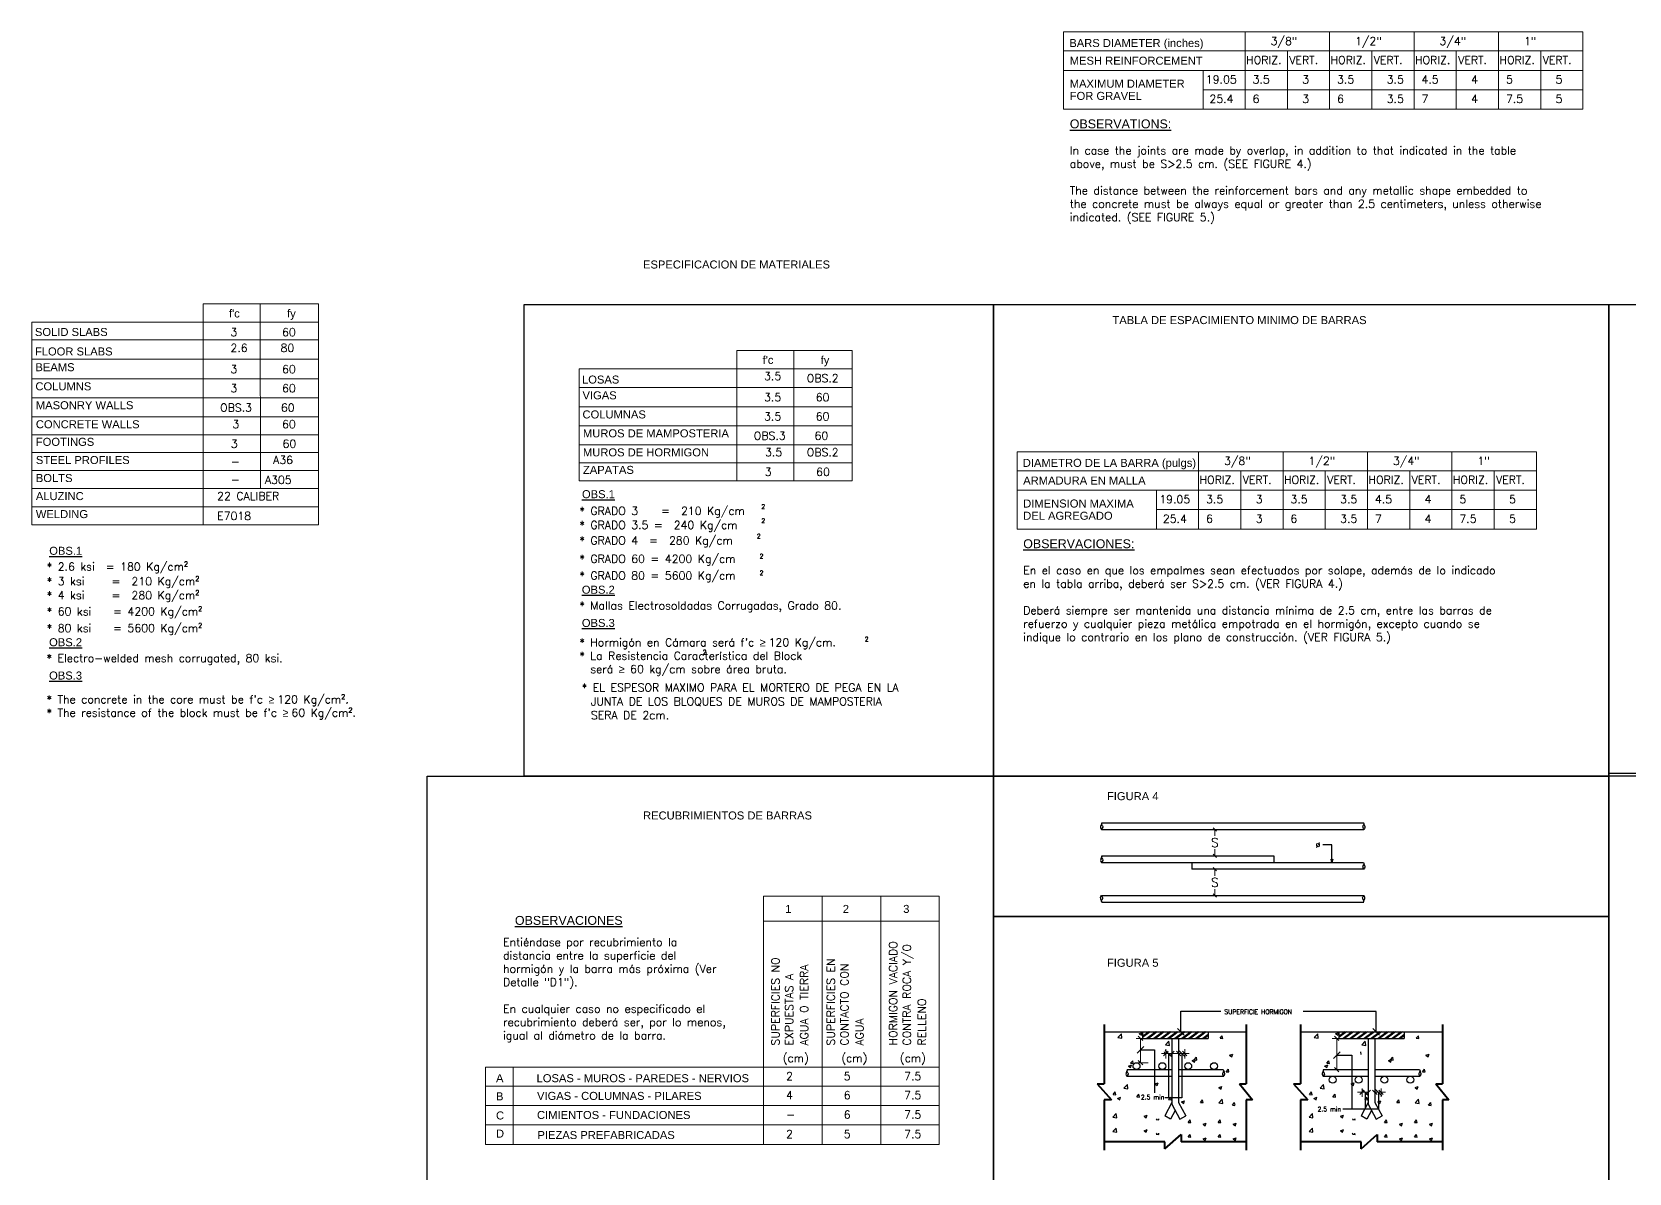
# Model space of a CAD drawing. Header units: millimetres. Extents: x -110 to 118, y 0 to 143.
# Drawn here: x 44.53 to 80.45, y 117.01 to 142.66 of the extents above; entities that cross this region are included whole.
import ezdxf

# ---------------------------------------------------------------- set-up
doc = ezdxf.new("R2010")
doc.units = ezdxf.units.MM
doc.header["$PDMODE"] = 3
doc.layers.get('0').update_dxf_attribs({"lineweight": 0})
for name, color, linetype in [('ACERO', 5, 'Continuous'), ('DETALLES', 7, 'Continuous'), ('DIMTEXTO', 4, 'Continuous'), ('HATCH', 8, 'Continuous'), ('SANITARIOS', 4, 'Continuous'), ('SECCION', 1, 'Continuous'), ('Texto', 4, 'Continuous'), ('textos', 7, 'Continuous')]:
    doc.layers.add(name, color=color, linetype=linetype)
doc.layers.add('DIM', color=7, linetype='Continuous', lineweight=15)
doc.layers.add('NOT TO PLOT', color=7, linetype='Continuous', plot=False)
doc.styles.add('SIMPLEX', font='SIMPLEX', dxfattribs={"height": 0.2})
doc.styles.add('SMPLEX', font='simplex.shx')
doc.styles.add('TITULOS', font='arial.ttf')
doc.dimstyles.new('DIM-50', dxfattribs={"dimscale": 0.5, "dimtxt": 0.2, "dimasz": 0.15, "dimexe": 0.1, "dimexo": 0.2, "dimgap": 0.1, "dimtad": 0, "dimtih": 1, "dimtoh": 1, "dimzin": 0, "dimdsep": 46, "dimtxsty": 'SIMPLEX', "dimblk": 'OBLIQUE', "dimcen": 0.2, "dimclrd": 256, "dimclre": 256, "dimclrt": 256, "dimadec": 0, "dimazin": 0, "dimtfac": 1, "dimtmove": 0, "dimatfit": 3, "dimldrblk": 'OPEN30', "dimfxl": 1, "dimtolj": 1, "dimtzin": 0, "dimlwd": -1, "dimlwe": -1, "dimarcsym": 0})
doc.dimstyles.new('DIM-75', dxfattribs={"dimscale": 0.75, "dimtxt": 0.2, "dimasz": 0.2, "dimexe": 0.2, "dimexo": 0.2, "dimgap": 0.1, "dimtad": 0, "dimtih": 1, "dimtoh": 1, "dimzin": 0, "dimdsep": 46, "dimtxsty": 'SMPLEX', "dimblk1": 'OBLIQUE', "dimblk2": 'OBLIQUE', "dimsah": 1, "dimcen": 0.2, "dimclrd": 4, "dimclre": 4, "dimclrt": 4, "dimadec": 0, "dimazin": 0, "dimtfac": 1, "dimtmove": 0, "dimatfit": 3, "dimldrblk": 'OBLIQUE', "dimfxl": 0.2, "dimfxlon": 1, "dimtfill": 1, "dimtolj": 1, "dimtzin": 0, "dimarcsym": 0})

# ---------------------------------------------------------------- blocks, each defined once
blk = doc.blocks.new('_Oblique')
at = {"layer": 'SANITARIOS', "color": 0, "lineweight": -2}
blk.add_line((-0.5, -0.5), (0.5, 0.5), dxfattribs=at)
blk = doc.blocks.new('*D46')
at = {"layer": 'Defpoints', "color": 0, "transparency": 16777216}
for p in [(71.133, 123.84), (71.133, 123.246), (71.133, 123.246)]:
    blk.add_point(p, dxfattribs=at)
at = {"layer": 'DIM', "transparency": 16777216}
for p, q in [((71.033, 123.84), (71.083, 123.84)), ((71.133, 123.84), (71.133, 123.693)), ((71.033, 123.246), (71.083, 123.246)), ((71.133, 123.246), (71.133, 123.393))]:
    blk.add_line(p, q, dxfattribs=at)
at = {"layer": 'DIM', "transparency": 16777216, "xscale": 0.075, "yscale": 0.075, "zscale": 0.075}
for p, rotation in [((71.133, 123.84), 90), ((71.133, 123.246), 270)]:
    blk.add_blockref('_Oblique', p, dxfattribs=dict(at, rotation=rotation))
at = {"layer": 'DIM', "transparency": 16777216, "insert": (71.133, 123.543), "char_height": 0.2, "attachment_point": 5, "style": 'SIMPLEX'}
blk.add_mtext('\\A1;S', dxfattribs=at)
blk = doc.blocks.new('_Open30')
at = {"layer": 'DIMTEXTO', "color": 0, "lineweight": -2}
for p, q in [((-1, 0.27), (0, 0)), ((0, 0), (-1, -0.27)), ((0, 0), (-1, 0))]:
    blk.add_line(p, q, dxfattribs=at)
blk = doc.blocks.new('*D47')
at = {"layer": 'Defpoints', "color": 0, "transparency": 16777216}
for p in [(71.133, 124.735), (71.133, 124.14), (71.133, 124.14)]:
    blk.add_point(p, dxfattribs=at)
at = {"layer": 'DIM', "transparency": 16777216}
for p, q in [((71.033, 124.735), (71.083, 124.735)), ((71.133, 124.735), (71.133, 124.588)), ((71.133, 124.14), (71.133, 124.288)), ((71.033, 124.14), (71.083, 124.14))]:
    blk.add_line(p, q, dxfattribs=at)
at = {"layer": 'DIM', "transparency": 16777216, "xscale": 0.075, "yscale": 0.075, "zscale": 0.075}
for p, rotation in [((71.133, 124.735), 90), ((71.133, 124.14), 270)]:
    blk.add_blockref('_Oblique', p, dxfattribs=dict(at, rotation=rotation))
at = {"layer": 'DIM', "transparency": 16777216, "insert": (71.133, 124.438), "char_height": 0.2, "attachment_point": 5, "style": 'SIMPLEX'}
blk.add_mtext('\\A1;S', dxfattribs=at)

msp = doc.modelspace()

# ---------------------------------------------------------------- linework, layer by layer
for p, q in [((67.732, 142.664), (79.41, 142.664)), ((67.732, 142.664), (67.732, 140.926)), ((71.813, 142.664), (71.813, 140.926)), ((73.713, 142.664), (73.713, 140.926)), ((75.612, 142.664), (75.612, 140.926)), ((77.511, 142.664), (77.511, 140.926)), ((79.41, 142.664), (79.41, 140.926)), ((67.732, 140.926), (79.41, 140.926)), ((48.384, 136.55), (48.384, 131.585)), ((48.384, 136.55), (50.973, 136.55)), ((50.973, 136.55), (50.973, 131.585)), ((44.531, 136.135), (50.973, 136.135)), ((44.531, 136.135), (44.532, 131.585)), ((60.384, 135.504), (60.384, 132.574)), ((60.384, 135.504), (62.973, 135.504)), ((61.668, 135.504), (61.668, 132.574)), ((62.973, 135.504), (62.973, 132.574)), ((56.834, 135.087), (56.835, 132.574)), ((56.834, 135.087), (62.973, 135.087)), ((66.685, 133.224), (78.363, 133.224)), ((66.685, 133.224), (66.685, 131.486)), ((70.766, 133.224), (70.766, 131.486)), ((72.665, 133.224), (72.665, 131.486)), ((74.564, 133.224), (74.564, 131.486)), ((76.464, 133.224), (76.464, 131.486)), ((78.363, 133.224), (78.363, 131.486)), ((56.835, 132.574), (62.973, 132.574)), ((44.531, 131.585), (50.973, 131.585)), ((66.685, 131.486), (78.363, 131.486))]:
    msp.add_line(p, q)
at = {"color": 1, "lineweight": 20}
for p, q in [((67.732, 142.238), (79.41, 142.238)), ((72.763, 142.238), (72.763, 140.926)), ((74.662, 142.238), (74.662, 140.926)), ((76.561, 142.238), (76.561, 140.926)), ((78.46, 142.238), (78.46, 140.926)), ((67.732, 141.8), (79.41, 141.8)), ((70.869, 141.8), (70.869, 140.926)), ((70.869, 141.363), (79.41, 141.363)), ((49.667, 136.551), (49.668, 132.395)), ((44.532, 135.741), (50.973, 135.741)), ((44.532, 135.303), (50.973, 135.303)), ((44.531, 134.864), (50.973, 134.864)), ((44.531, 134.437), (50.973, 134.437)), ((56.835, 134.671), (62.973, 134.671)), ((44.531, 134.01), (50.973, 134.01)), ((56.834, 134.232), (62.973, 134.232)), ((56.834, 133.805), (62.973, 133.805)), ((44.531, 133.605), (50.973, 133.605)), ((56.834, 133.378), (62.973, 133.378)), ((44.531, 133.205), (50.973, 133.205)), ((56.834, 132.973), (62.973, 132.973)), ((44.531, 132.8), (50.973, 132.8)), ((66.685, 132.798), (78.363, 132.798)), ((71.716, 132.798), (71.716, 131.486)), ((73.615, 132.798), (73.615, 131.486)), ((75.514, 132.798), (75.514, 131.486)), ((77.413, 132.798), (77.413, 131.486)), ((44.531, 132.395), (50.973, 132.395)), ((66.685, 132.361), (78.363, 132.361)), ((69.821, 132.361), (69.821, 131.486)), ((44.531, 131.99), (50.973, 131.99)), ((69.821, 131.923), (78.363, 131.923)), ((62.302, 123.23), (62.302, 117.651)), ((63.619, 123.23), (63.619, 117.651)), ((54.73, 118.962), (64.936, 118.962)), ((54.73, 118.525), (64.936, 118.525)), ((54.73, 118.088), (64.936, 118.088))]:
    msp.add_line(p, q, dxfattribs=at)
at = {"color": 0}
for p, q in [((60.985, 123.23), (60.985, 117.651)), ((64.936, 123.23), (60.985, 123.23)), ((64.936, 123.23), (64.936, 117.651)), ((64.936, 122.672), (60.985, 122.672)), ((54.73, 119.388), (54.73, 117.651)), ((54.73, 119.388), (64.936, 119.388)), ((55.35, 119.388), (55.35, 117.651)), ((54.73, 117.651), (64.936, 117.651))]:
    msp.add_line(p, q, dxfattribs=at)
at = {"layer": 'ACERO'}
for p, q in [((68.581, 124.735), (74.485, 124.735)), ((68.592, 124.885), (74.485, 124.885)), ((68.581, 123.99), (72.455, 123.99)), ((68.592, 124.14), (72.455, 124.14)), ((70.611, 123.99), (70.611, 123.84)), ((72.455, 124.14), (72.455, 123.99)), ((72.455, 123.99), (74.474, 123.99)), ((74.485, 123.84), (70.611, 123.84)), ((68.581, 123.246), (74.485, 123.246)), ((68.592, 123.096), (74.485, 123.096)), ((69.646, 120.185), (69.504, 120.078)), ((69.679, 120.185), (69.504, 120.053)), ((69.504, 120.185), (69.504, 120.035)), ((69.504, 120.035), (70.98, 120.035)), ((69.804, 120.185), (69.604, 120.035)), ((69.837, 120.185), (69.637, 120.035)), ((69.961, 120.185), (69.761, 120.035)), ((69.994, 120.185), (69.794, 120.035)), ((70.119, 120.185), (69.919, 120.035)), ((70.152, 120.185), (69.952, 120.035)), ((70.276, 120.185), (70.076, 120.035)), ((70.309, 120.185), (70.11, 120.035)), ((70.167, 120.035), (70.167, 118.553)), ((70.434, 120.185), (70.234, 120.035)), ((70.467, 120.185), (70.267, 120.035)), ((70.317, 120.035), (70.317, 118.591)), ((70.591, 120.185), (70.391, 120.035)), ((70.624, 120.185), (70.425, 120.035)), ((70.749, 120.185), (70.549, 120.035)), ((70.782, 120.185), (70.582, 120.035)), ((70.906, 120.185), (70.706, 120.035)), ((70.939, 120.185), (70.74, 120.035)), ((70.98, 120.122), (70.864, 120.035)), ((70.98, 120.097), (70.897, 120.035)), ((70.98, 120.185), (70.98, 120.035)), ((73.917, 120.185), (73.917, 120.035)), ((74.093, 120.185), (73.917, 120.053)), ((74.06, 120.185), (73.917, 120.078)), ((73.917, 120.035), (75.393, 120.035)), ((74.217, 120.185), (74.017, 120.035)), ((74.25, 120.185), (74.05, 120.035)), ((74.375, 120.185), (74.175, 120.035)), ((74.408, 120.185), (74.208, 120.035)), ((74.532, 120.185), (74.332, 120.035)), ((74.565, 120.185), (74.365, 120.035)), ((74.69, 120.185), (74.49, 120.035)), ((74.723, 120.185), (74.523, 120.035)), ((74.58, 120.035), (74.58, 118.553)), ((74.847, 120.185), (74.647, 120.035)), ((74.88, 120.185), (74.68, 120.035)), ((74.73, 120.035), (74.73, 118.591)), ((75.005, 120.185), (74.805, 120.035)), ((75.038, 120.185), (74.838, 120.035)), ((75.162, 120.185), (74.962, 120.035)), ((75.195, 120.185), (74.996, 120.035)), ((75.32, 120.185), (75.12, 120.035)), ((75.353, 120.185), (75.153, 120.035)), ((75.393, 120.122), (75.277, 120.035)), ((75.393, 120.097), (75.311, 120.035)), ((75.393, 120.185), (75.393, 120.035)), ((69.162, 119.333), (70.167, 119.333)), ((70.317, 119.333), (71.322, 119.333)), ((73.576, 119.333), (74.58, 119.333)), ((74.73, 119.333), (75.735, 119.333)), ((69.151, 119.183), (70.167, 119.183)), ((70.317, 119.183), (71.332, 119.183)), ((73.565, 119.183), (74.58, 119.183)), ((74.73, 119.183), (75.746, 119.183)), ((70.167, 118.591), (70.005, 118.292)), ((70.167, 118.553), (70.347, 118.221)), ((70.317, 118.591), (70.479, 118.292)), ((74.58, 118.591), (74.419, 118.292)), ((74.58, 118.553), (74.76, 118.221)), ((74.73, 118.591), (74.892, 118.292)), ((70.137, 118.221), (70.005, 118.292)), ((70.242, 118.414), (70.137, 118.221)), ((70.347, 118.221), (70.479, 118.292)), ((74.551, 118.221), (74.419, 118.292)), ((74.655, 118.414), (74.551, 118.221)), ((74.76, 118.221), (74.892, 118.292))]:
    msp.add_line(p, q, dxfattribs=at)
for centre in [(69.37, 119.411), (69.951, 119.411), (70.533, 119.411), (71.114, 119.411), (73.783, 119.106), (74.365, 119.106), (74.946, 119.106), (75.528, 119.106)]:
    msp.add_circle(centre, 0.0776, dxfattribs=at)
for points in [[(68.592, 124.885), (68.57, 124.821), (68.563, 124.778), (68.581, 124.735)], [(68.592, 124.885), (68.586, 124.849), (68.604, 124.811), (68.611, 124.783), (68.581, 124.735)], [(74.474, 124.885), (74.48, 124.849), (74.462, 124.811), (74.455, 124.783), (74.485, 124.735)], [(74.474, 124.885), (74.496, 124.821), (74.503, 124.778), (74.485, 124.735)], [(68.592, 124.14), (68.57, 124.076), (68.563, 124.034), (68.581, 123.99)], [(68.592, 124.14), (68.586, 124.105), (68.604, 124.067), (68.611, 124.038), (68.581, 123.99)], [(74.474, 123.99), (74.48, 123.955), (74.462, 123.917), (74.455, 123.888), (74.485, 123.84)], [(74.474, 123.99), (74.496, 123.926), (74.503, 123.884), (74.485, 123.84)], [(68.592, 123.096), (68.57, 123.16), (68.563, 123.202), (68.581, 123.246)], [(68.592, 123.096), (68.586, 123.131), (68.604, 123.169), (68.611, 123.198), (68.581, 123.246)], [(74.474, 123.096), (74.48, 123.131), (74.462, 123.169), (74.455, 123.198), (74.485, 123.246)], [(74.474, 123.096), (74.496, 123.16), (74.503, 123.202), (74.485, 123.246)], [(69.162, 119.333), (69.141, 119.27), (69.134, 119.227), (69.151, 119.183)], [(69.162, 119.333), (69.156, 119.298), (69.174, 119.26), (69.181, 119.232), (69.151, 119.183)], [(71.322, 119.333), (71.328, 119.298), (71.31, 119.26), (71.303, 119.232), (71.332, 119.183)], [(71.322, 119.333), (71.343, 119.27), (71.35, 119.227), (71.332, 119.183)], [(73.576, 119.333), (73.554, 119.27), (73.547, 119.227), (73.565, 119.183)], [(73.576, 119.333), (73.57, 119.298), (73.587, 119.26), (73.595, 119.232), (73.565, 119.183)], [(75.735, 119.333), (75.741, 119.298), (75.723, 119.26), (75.716, 119.232), (75.746, 119.183)], [(75.735, 119.333), (75.757, 119.27), (75.764, 119.227), (75.746, 119.183)]]:
    msp.add_spline(points, degree=3, dxfattribs=at)
at = {"layer": 'DIM'}
for p, q in [((69.626, 120.035), (69.359, 120.035)), ((69.459, 119.489), (69.459, 120.035)), ((73.969, 120.035), (73.773, 120.035)), ((73.873, 120.035), (73.873, 119.333)), ((70.029, 119.694), (69.929, 119.694)), ((70.029, 119.583), (70.029, 119.794)), ((70.167, 119.694), (70.029, 119.694)), ((70.029, 119.694), (70.167, 119.694)), ((70.317, 119.694), (70.167, 119.694)), ((70.317, 119.694), (70.455, 119.694)), ((70.455, 119.583), (70.455, 119.794)), ((70.455, 119.694), (70.555, 119.694)), ((69.629, 119.489), (69.359, 119.489)), ((73.969, 119.333), (73.773, 119.333)), ((74.442, 118.906), (74.442, 118.723)), ((74.869, 118.906), (74.869, 118.723)), ((74.442, 118.823), (74.342, 118.823)), ((74.58, 118.823), (74.442, 118.823)), ((74.73, 118.823), (74.869, 118.823)), ((74.869, 118.823), (74.969, 118.823))]:
    msp.add_line(p, q, dxfattribs=at)
at = {"layer": 'HATCH'}
for p, q in [((68.954, 120.057), (69.032, 120.138)), ((68.954, 120.057), (69.043, 120.043)), ((69.043, 120.043), (69.032, 120.138)), ((69.431, 120.138), (69.501, 120.165)), ((69.431, 120.138), (69.481, 120.104)), ((69.481, 120.104), (69.501, 120.165)), ((70.021, 119.891), (70.099, 119.972)), ((70.11, 119.877), (70.099, 119.972)), ((71.249, 120.039), (71.297, 120.096)), ((71.249, 120.039), (71.309, 120.033)), ((71.309, 120.034), (71.297, 120.096)), ((73.368, 120.057), (73.445, 120.138)), ((73.368, 120.057), (73.457, 120.043)), ((73.457, 120.043), (73.446, 120.138)), ((73.844, 120.138), (73.914, 120.165)), ((73.844, 120.138), (73.894, 120.104)), ((73.894, 120.104), (73.914, 120.165)), ((74.435, 119.891), (74.513, 119.972)), ((74.524, 119.877), (74.513, 119.972)), ((75.662, 120.039), (75.71, 120.096)), ((75.662, 120.039), (75.722, 120.033)), ((75.722, 120.034), (75.71, 120.096)), ((70.013, 119.67), (70.001, 119.733)), ((70.021, 119.891), (70.11, 119.877)), ((70.67, 119.552), (70.718, 119.61)), ((70.73, 119.547), (70.718, 119.61)), ((71.465, 119.655), (71.535, 119.682)), ((71.465, 119.655), (71.515, 119.621)), ((71.515, 119.622), (71.535, 119.682)), ((74.426, 119.67), (74.415, 119.733)), ((74.435, 119.891), (74.524, 119.877)), ((75.084, 119.552), (75.132, 119.61)), ((75.143, 119.547), (75.132, 119.61)), ((75.878, 119.655), (75.949, 119.682)), ((75.878, 119.655), (75.928, 119.621)), ((75.928, 119.622), (75.949, 119.682)), ((69.188, 119.413), (69.258, 119.439)), ((69.188, 119.413), (69.237, 119.379)), ((69.236, 119.475), (69.284, 119.532)), ((69.236, 119.475), (69.295, 119.469)), ((69.237, 119.379), (69.258, 119.44)), ((69.295, 119.47), (69.284, 119.532)), ((70.625, 119.536), (70.695, 119.563)), ((70.625, 119.536), (70.675, 119.502)), ((70.67, 119.552), (70.73, 119.547)), ((70.675, 119.502), (70.695, 119.563)), ((71.388, 119.286), (71.436, 119.344)), ((71.388, 119.286), (71.447, 119.281)), ((71.447, 119.281), (71.436, 119.344)), ((73.601, 119.413), (73.671, 119.439)), ((73.601, 119.413), (73.651, 119.379)), ((73.649, 119.475), (73.697, 119.532)), ((73.649, 119.475), (73.709, 119.469)), ((73.651, 119.379), (73.671, 119.44)), ((73.709, 119.47), (73.697, 119.532)), ((75.038, 119.536), (75.108, 119.563)), ((75.038, 119.536), (75.088, 119.502)), ((75.084, 119.552), (75.143, 119.547)), ((75.088, 119.502), (75.108, 119.563)), ((75.801, 119.286), (75.849, 119.344)), ((75.801, 119.286), (75.861, 119.281)), ((75.861, 119.281), (75.849, 119.344)), ((69.087, 118.917), (69.165, 118.998)), ((69.087, 118.917), (69.176, 118.903)), ((69.176, 118.903), (69.165, 118.998)), ((69.785, 119.01), (69.855, 119.037)), ((69.785, 119.01), (69.834, 118.976)), ((69.834, 118.977), (69.855, 119.037)), ((71.222, 118.93), (71.292, 118.957)), ((71.222, 118.93), (71.271, 118.896)), ((71.271, 118.897), (71.292, 118.957)), ((73.5, 118.917), (73.578, 118.998)), ((73.5, 118.917), (73.589, 118.903)), ((73.589, 118.903), (73.578, 118.998)), ((74.198, 119.01), (74.268, 119.037)), ((74.198, 119.01), (74.248, 118.976)), ((74.248, 118.977), (74.268, 119.037)), ((75.635, 118.93), (75.705, 118.957)), ((75.635, 118.93), (75.685, 118.896)), ((75.685, 118.897), (75.705, 118.957)), ((68.844, 118.772), (68.892, 118.83)), ((68.844, 118.772), (68.904, 118.767)), ((68.904, 118.767), (68.892, 118.83)), ((68.944, 118.687), (69.014, 118.714)), ((68.944, 118.687), (68.994, 118.654)), ((68.994, 118.654), (69.014, 118.715)), ((69.374, 118.722), (69.423, 118.78)), ((69.374, 118.722), (69.434, 118.717)), ((69.434, 118.717), (69.423, 118.78)), ((70.092, 118.66), (70.14, 118.717)), ((70.092, 118.66), (70.152, 118.654)), ((70.152, 118.655), (70.14, 118.717)), ((70.382, 118.607), (70.452, 118.634)), ((70.382, 118.607), (70.431, 118.574)), ((70.431, 118.574), (70.452, 118.634)), ((70.809, 118.597), (70.857, 118.654)), ((70.809, 118.597), (70.869, 118.592)), ((70.869, 118.592), (70.857, 118.655)), ((71.221, 118.586), (71.299, 118.667)), ((71.221, 118.586), (71.31, 118.572)), ((71.31, 118.572), (71.299, 118.667)), ((71.526, 118.534), (71.574, 118.592)), ((71.526, 118.534), (71.584, 118.529)), ((71.586, 118.531), (71.574, 118.592)), ((73.258, 118.772), (73.306, 118.83)), ((73.258, 118.772), (73.318, 118.767)), ((73.318, 118.767), (73.306, 118.83)), ((73.358, 118.687), (73.428, 118.714)), ((73.358, 118.687), (73.408, 118.654)), ((73.408, 118.654), (73.428, 118.715)), ((73.788, 118.722), (73.836, 118.78)), ((73.788, 118.722), (73.848, 118.717)), ((73.848, 118.717), (73.836, 118.78)), ((74.505, 118.66), (74.553, 118.717)), ((74.505, 118.66), (74.565, 118.654)), ((74.565, 118.655), (74.553, 118.717)), ((74.795, 118.607), (74.865, 118.634)), ((74.795, 118.607), (74.845, 118.574)), ((74.845, 118.574), (74.865, 118.634)), ((75.222, 118.597), (75.271, 118.654)), ((75.222, 118.597), (75.282, 118.592)), ((75.282, 118.592), (75.271, 118.655)), ((75.635, 118.586), (75.713, 118.667)), ((75.635, 118.586), (75.724, 118.572)), ((75.724, 118.572), (75.713, 118.667)), ((75.94, 118.534), (75.988, 118.592)), ((75.94, 118.534), (75.998, 118.529)), ((75.999, 118.531), (75.988, 118.592)), ((68.837, 118.266), (68.915, 118.347)), ((68.837, 118.266), (68.926, 118.252)), ((68.926, 118.252), (68.915, 118.347)), ((69.541, 118.285), (69.611, 118.312)), ((69.541, 118.285), (69.591, 118.251)), ((69.591, 118.252), (69.611, 118.312)), ((69.814, 118.209), (69.832, 118.23)), ((69.814, 118.209), (69.874, 118.204)), ((69.874, 118.204), (69.869, 118.23)), ((70.531, 118.146), (70.58, 118.204)), ((70.591, 118.141), (70.58, 118.204)), ((71.207, 118.146), (71.255, 118.204)), ((71.266, 118.141), (71.255, 118.204)), ((73.251, 118.266), (73.328, 118.347)), ((73.251, 118.266), (73.339, 118.252)), ((73.339, 118.252), (73.328, 118.347)), ((73.955, 118.285), (74.025, 118.312)), ((73.955, 118.285), (74.004, 118.251)), ((74.004, 118.252), (74.025, 118.312)), ((74.228, 118.209), (74.245, 118.23)), ((74.228, 118.209), (74.287, 118.204)), ((74.287, 118.204), (74.283, 118.23)), ((74.945, 118.146), (74.993, 118.204)), ((75.005, 118.141), (74.993, 118.204)), ((75.62, 118.146), (75.668, 118.204)), ((75.68, 118.141), (75.668, 118.204)), ((68.837, 117.938), (68.915, 118.019)), ((68.837, 117.938), (68.926, 117.924)), ((68.926, 117.924), (68.915, 118.019)), ((69.541, 117.957), (69.611, 117.984)), ((69.541, 117.957), (69.591, 117.924)), ((69.591, 117.924), (69.611, 117.984)), ((69.814, 117.881), (69.832, 117.902)), ((69.814, 117.881), (69.874, 117.876)), ((69.874, 117.876), (69.869, 117.902)), ((70.531, 118.146), (70.591, 118.141)), ((70.531, 117.819), (70.58, 117.876)), ((70.531, 117.819), (70.591, 117.813)), ((70.591, 117.814), (70.58, 117.876)), ((70.868, 118.103), (70.938, 118.13)), ((70.868, 118.103), (70.918, 118.069)), ((70.918, 118.069), (70.938, 118.13)), ((71.207, 118.146), (71.266, 118.141)), ((71.207, 117.819), (71.255, 117.876)), ((71.207, 117.819), (71.266, 117.813)), ((71.266, 117.814), (71.255, 117.876)), ((71.543, 118.103), (71.613, 118.13)), ((71.543, 118.103), (71.593, 118.069)), ((71.593, 118.069), (71.613, 118.13)), ((73.251, 117.938), (73.328, 118.019)), ((73.251, 117.938), (73.339, 117.924)), ((73.339, 117.924), (73.328, 118.019)), ((73.955, 117.957), (74.025, 117.984)), ((73.955, 117.957), (74.004, 117.924)), ((74.004, 117.924), (74.025, 117.984)), ((74.228, 117.881), (74.245, 117.902)), ((74.228, 117.881), (74.287, 117.876)), ((74.287, 117.876), (74.283, 117.902)), ((74.945, 118.146), (75.005, 118.141)), ((74.945, 117.819), (74.993, 117.876)), ((74.945, 117.819), (75.005, 117.813)), ((75.005, 117.814), (74.993, 117.876)), ((75.282, 118.103), (75.352, 118.13)), ((75.282, 118.103), (75.331, 118.069)), ((75.331, 118.069), (75.352, 118.13)), ((75.62, 118.146), (75.68, 118.141)), ((75.62, 117.819), (75.668, 117.876)), ((75.62, 117.819), (75.68, 117.813)), ((75.68, 117.814), (75.668, 117.876)), ((75.957, 118.103), (76.027, 118.13)), ((75.957, 118.103), (76.007, 118.069)), ((76.007, 118.069), (76.027, 118.13)), ((70.868, 117.775), (70.938, 117.802)), ((70.868, 117.775), (70.918, 117.741)), ((70.918, 117.742), (70.938, 117.802)), ((71.543, 117.775), (71.613, 117.802)), ((71.543, 117.775), (71.593, 117.741)), ((71.593, 117.742), (71.613, 117.802)), ((75.282, 117.775), (75.352, 117.802)), ((75.282, 117.775), (75.331, 117.741)), ((75.331, 117.742), (75.352, 117.802)), ((75.957, 117.775), (76.027, 117.802)), ((75.957, 117.775), (76.007, 117.741)), ((76.007, 117.742), (76.027, 117.802))]:
    msp.add_line(p, q, dxfattribs=at)
at = {"layer": 'NOT TO PLOT'}
for points in [[(55.598, 136.538), (66.155, 136.538), (66.155, 125.934), (55.598, 125.934)], [(66.155, 136.538), (79.992, 136.538), (79.992, 125.934), (66.155, 125.934)], [(79.992, 136.538), (93.83, 136.538), (93.83, 125.934), (79.992, 125.934)], [(53.421, 125.934), (66.155, 125.934), (66.155, 115.329), (53.421, 115.329)], [(66.155, 125.934), (79.992, 125.934), (79.992, 122.773), (66.155, 122.773)], [(79.992, 125.996), (93.83, 125.996), (93.83, 115.391), (79.992, 115.391)], [(66.155, 122.773), (79.992, 122.773), (79.992, 115.391), (66.155, 115.391)]]:
    msp.add_lwpolyline(points, close=True, dxfattribs=at)
at = {"layer": 'SECCION', "color": 3, "lineweight": 40}
for p, q in [((68.646, 120.351), (68.646, 119.015)), ((71.838, 120.351), (71.838, 119.015)), ((73.059, 120.351), (73.059, 119.015)), ((76.251, 120.351), (76.251, 119.015)), ((68.485, 119.015), (68.646, 119.015)), ((68.485, 119.015), (68.807, 118.652)), ((71.685, 119.015), (71.838, 119.015)), ((71.685, 119.015), (71.981, 118.652)), ((72.898, 119.015), (73.059, 119.015)), ((72.898, 119.015), (73.22, 118.652)), ((76.098, 119.015), (76.251, 119.015)), ((76.098, 119.015), (76.395, 118.652)), ((68.646, 118.652), (68.646, 117.52)), ((68.807, 118.652), (68.646, 118.652)), ((71.838, 118.652), (71.838, 117.52)), ((71.981, 118.652), (71.838, 118.652)), ((73.22, 118.652), (73.059, 118.652)), ((73.059, 118.652), (73.059, 117.52)), ((76.395, 118.652), (76.251, 118.652)), ((76.251, 118.652), (76.251, 117.52)), ((70.008, 117.55), (70.371, 117.872)), ((70.371, 117.872), (70.371, 117.712)), ((74.422, 117.55), (74.785, 117.872)), ((74.785, 117.872), (74.785, 117.712)), ((70.008, 117.712), (68.646, 117.712)), ((70.008, 117.55), (70.008, 117.712)), ((71.838, 117.712), (70.371, 117.712)), ((74.422, 117.712), (73.059, 117.712)), ((74.422, 117.55), (74.422, 117.712)), ((76.251, 117.712), (74.785, 117.712))]:
    msp.add_line(p, q, dxfattribs=at)
at = {"layer": 'SECCION'}
for p, q in [((68.646, 120.185), (71.838, 120.185)), ((73.059, 120.185), (76.251, 120.185))]:
    msp.add_line(p, q, dxfattribs=at)

# ---------------------------------------------------------------- block references
at = {"layer": 'DIM', "yscale": 0.1, "zscale": 0.1}
for p, xscale, rotation in [((69.459, 120.035), 0.1, 90), ((73.873, 120.035), 0.1, 90), ((70.029, 119.694), 0.1, 180), ((70.455, 119.694), -0.1, 180), ((69.459, 119.489), 0.1, 270), ((73.873, 119.333), 0.1, 270), ((74.442, 118.823), 0.1, 180), ((74.869, 118.823), -0.1, 180)]:
    msp.add_blockref('_Oblique', p, dxfattribs=dict(at, xscale=xscale, rotation=rotation))
for p, xscale in [((70.167, 119.694), 0.1), ((70.317, 119.694), -0.1), ((74.58, 118.823), 0.1), ((74.73, 118.823), -0.1)]:
    msp.add_blockref('_Oblique', p, dxfattribs=dict(at, xscale=xscale))

# ---------------------------------------------------------------- texts
at = {"layer": 'DIMTEXTO', "linetype": 'Continuous', "char_height": 0.18, "attachment_point": 4, "style": 'TITULOS'}
for s, insert in [('\\pi-0.36,l0.54,t0.54;ESPECIFICACION DE MATERIALES', (58.093, 137.434)), ('\\pi-0.36,l0.54,t0.54;TABLA DE ESPACIMIENTO MINIMO DE BARRAS', (68.65, 136.184)), ('\\pi-0.36,l0.54,t0.54;FIGURA 4', (68.526, 125.48)), ('\\pi-0.36,l0.54,t0.54;RECUBRIMIENTOS DE BARRAS', (58.093, 125.046)), ('\\pi-0.36,l0.54,t0.54;FIGURA 5', (68.526, 121.734))]:
    msp.add_mtext(s, dxfattribs=dict(at, insert=insert))
at = {"layer": 'Texto', "color": 1, "style": 'SIMPLEX'}
for s, p in [('* EL ESPESOR MAXIMO PARA EL MORTERO DE PEGA EN LA', (56.894, 127.833)), ('  JUNTA DE LOS BLOQUES DE MUROS DE MAMPOSTERIA', (56.854, 127.521)), ('  SERA DE 2cm.', (56.854, 127.212))]:
    msp.add_text(s, height=0.18, dxfattribs=at).set_placement(p)
at = {"layer": 'textos', "color": 1}
for s, height, style, p in [('BARS DIAMETER (inches)', 0.18, 'TITULOS', (67.859, 142.325)), ('3/8"', 0.18, 'SIMPLEX', (72.386, 142.37)), ('1/2"', 0.18, 'SIMPLEX', (74.285, 142.37)), ('3/4"', 0.18, 'SIMPLEX', (76.184, 142.37)), ('1"', 0.18, 'SIMPLEX', (78.083, 142.37)), ('MESH REINFORCEMENT', 0.18, 'TITULOS', (67.869, 141.928)), ('HORIZ.', 0.18, 'SIMPLEX', (71.836, 141.943)), ('VERT.', 0.18, 'SIMPLEX', (72.806, 141.943)), ('HORIZ.', 0.18, 'SIMPLEX', (73.735, 141.943)), ('VERT.', 0.18, 'SIMPLEX', (74.705, 141.943)), ('HORIZ.', 0.18, 'SIMPLEX', (75.634, 141.943)), ('VERT.', 0.18, 'SIMPLEX', (76.605, 141.943)), ('HORIZ.', 0.18, 'SIMPLEX', (77.533, 141.943)), ('VERT.', 0.18, 'SIMPLEX', (78.504, 141.943)), ('MAXIMUM DIAMETER', 0.18, 'TITULOS', (67.869, 141.411)), ('19.05', 0.18, 'SIMPLEX', (70.93, 141.506)), ('3.5', 0.18, 'SIMPLEX', (71.981, 141.506)), ('3', 0.18, 'SIMPLEX', (73.097, 141.506)), ('3.5', 0.18, 'SIMPLEX', (73.88, 141.506)), ('3.5', 0.18, 'SIMPLEX', (74.997, 141.506)), ('4.5', 0.18, 'SIMPLEX', (75.78, 141.506)), ('4', 0.18, 'SIMPLEX', (76.896, 141.506)), ('5', 0.18, 'SIMPLEX', (77.679, 141.506)), ('5', 0.18, 'SIMPLEX', (78.795, 141.506)), ('FOR GRAVEL', 0.18, 'TITULOS', (67.869, 141.136)), ('25.4', 0.18, 'SIMPLEX', (71.011, 141.069)), ('6', 0.18, 'SIMPLEX', (71.981, 141.069)), ('3', 0.18, 'SIMPLEX', (73.097, 141.069)), ('6', 0.18, 'SIMPLEX', (73.88, 141.069)), ('3.5', 0.18, 'SIMPLEX', (74.997, 141.069)), ('7', 0.18, 'SIMPLEX', (75.78, 141.069)), ('4', 0.18, 'SIMPLEX', (76.896, 141.069)), ('7.5', 0.18, 'SIMPLEX', (77.679, 141.069)), ('5', 0.18, 'SIMPLEX', (78.795, 141.069)), ('%%UOBSERVATIONS:', 0.2, 'TITULOS', (67.87, 140.497)), ("f'c", 0.18, 'TITULOS', (48.962, 136.244)), ('fy', 0.18, 'TITULOS', (50.268, 136.244)), ('SOLID SLABS', 0.18, 'TITULOS', (44.598, 135.828)), ('3', 0.18, 'SIMPLEX', (48.994, 135.824)), ('60', 0.18, 'SIMPLEX', (50.156, 135.824)), ('FLOOR SLABS', 0.18, 'TITULOS', (44.598, 135.39)), ('2.6', 0.18, 'SIMPLEX', (48.995, 135.469)), ('80', 0.18, 'SIMPLEX', (50.121, 135.469)), ('BEAMS', 0.18, 'TITULOS', (44.609, 135.036)), ('3', 0.18, 'SIMPLEX', (48.994, 134.992)), ('60', 0.18, 'SIMPLEX', (50.156, 134.992)), ("f'c", 0.18, 'TITULOS', (60.962, 135.198)), ('fy', 0.18, 'TITULOS', (62.268, 135.198)), ('COLUMNS', 0.18, 'TITULOS', (44.609, 134.606)), ('3', 0.18, 'SIMPLEX', (48.994, 134.562)), ('60', 0.18, 'SIMPLEX', (50.156, 134.562)), ('LOSAS', 0.18, 'TITULOS', (56.901, 134.758)), ('3.5', 0.18, 'SIMPLEX', (60.995, 134.837)), ('OBS.2', 0.18, 'SIMPLEX', (61.955, 134.788)), ('MASONRY WALLS', 0.18, 'TITULOS', (44.619, 134.181)), ('VIGAS', 0.18, 'TITULOS', (56.912, 134.404)), ('3.5', 0.18, 'SIMPLEX', (60.995, 134.36)), ('60', 0.18, 'SIMPLEX', (62.156, 134.36)), ('OBS.3', 0.18, 'SIMPLEX', (48.762, 134.127)), ('60', 0.18, 'SIMPLEX', (50.13, 134.127)), ('COLUMNAS', 0.18, 'TITULOS', (56.912, 133.974)), ('3.5', 0.18, 'SIMPLEX', (60.995, 133.93)), ('60', 0.18, 'SIMPLEX', (62.156, 133.93)), ('CONCRETE WALLS', 0.18, 'TITULOS', (44.619, 133.753)), ('3', 0.18, 'SIMPLEX', (49.039, 133.755)), ('60', 0.18, 'SIMPLEX', (50.155, 133.755)), ('MUROS DE MAMPOSTERIA', 0.18, 'TITULOS', (56.922, 133.549)), ('OBS.3', 0.18, 'SIMPLEX', (60.763, 133.495)), ('60', 0.18, 'SIMPLEX', (62.13, 133.495)), ('FOOTINGS', 0.18, 'TITULOS', (44.619, 133.358)), ('3', 0.18, 'SIMPLEX', (49.004, 133.314)), ('60', 0.18, 'SIMPLEX', (50.166, 133.314)), ('MUROS DE HORMIGON', 0.18, 'TITULOS', (56.922, 133.121)), ('3.5', 0.18, 'SIMPLEX', (61.016, 133.123)), ('OBS.2', 0.18, 'SIMPLEX', (61.955, 133.123)), ('STEEL PROFILES', 0.18, 'TITULOS', (44.619, 132.949)), ('-', 0.18, 'SIMPLEX', (49.004, 132.915)), ('A36', 0.18, 'SIMPLEX', (49.955, 132.95)), ('ZAPATAS', 0.18, 'TITULOS', (56.922, 132.727)), ('DIAMETRO DE LA BARRA (pulgs)', 0.18, 'TITULOS', (66.812, 132.885)), ('3/8"', 0.18, 'SIMPLEX', (71.339, 132.93)), ('1/2"', 0.18, 'SIMPLEX', (73.238, 132.93)), ('3/4"', 0.18, 'SIMPLEX', (75.137, 132.93)), ('1"', 0.18, 'SIMPLEX', (77.036, 132.93)), ('BOLTS', 0.18, 'TITULOS', (44.619, 132.544)), ('-', 0.18, 'SIMPLEX', (49.004, 132.51)), ('A305', 0.18, 'SIMPLEX', (49.77, 132.501)), ('3', 0.18, 'SIMPLEX', (61.011, 132.682)), ('60', 0.18, 'SIMPLEX', (62.166, 132.682)), ('ARMADURA EN MALLA', 0.18, 'TITULOS', (66.822, 132.488)), ('HORIZ.', 0.18, 'SIMPLEX', (70.788, 132.504)), ('VERT.', 0.18, 'SIMPLEX', (71.759, 132.504)), ('HORIZ.', 0.18, 'SIMPLEX', (72.688, 132.504)), ('VERT.', 0.18, 'SIMPLEX', (73.658, 132.504)), ('HORIZ.', 0.18, 'SIMPLEX', (74.587, 132.504)), ('VERT.', 0.18, 'SIMPLEX', (75.557, 132.504)), ('HORIZ.', 0.18, 'SIMPLEX', (76.486, 132.504)), ('VERT.', 0.18, 'SIMPLEX', (77.456, 132.504)), ('ALUZINC', 0.18, 'TITULOS', (44.619, 132.138)), ('22 CALIBER', 0.18, 'SIMPLEX', (48.696, 132.14)), ('%%UOBS.1', 0.18, 'TITULOS', (56.9, 132.181)), ('19.05', 0.18, 'SIMPLEX', (69.883, 132.066)), ('3.5', 0.18, 'SIMPLEX', (70.934, 132.066)), ('3', 0.18, 'SIMPLEX', (72.05, 132.066)), ('3.5', 0.18, 'SIMPLEX', (72.833, 132.066)), ('3.5', 0.18, 'SIMPLEX', (73.949, 132.066)), ('4.5', 0.18, 'SIMPLEX', (74.732, 132.066)), ('4', 0.18, 'SIMPLEX', (75.849, 132.066)), ('5', 0.18, 'SIMPLEX', (76.631, 132.066)), ('5', 0.18, 'SIMPLEX', (77.748, 132.066)), ('WELDING', 0.18, 'TITULOS', (44.619, 131.733)), ('E7018', 0.18, 'SIMPLEX', (48.696, 131.692)), ('* GRADO 3   =  210 Kg/cm', 0.18, 'SIMPLEX', (56.843, 131.805)), ('2', 0.1, 'SIMPLEX', (60.934, 131.942)), ('DIMENSION MAXIMA ', 0.18, 'TITULOS', (66.822, 131.971)), ('DEL AGREGADO', 0.18, 'TITULOS', (66.822, 131.696)), ('* GRADO 3.5 =  240 Kg/cm', 0.18, 'SIMPLEX', (56.843, 131.488)), ('2', 0.1, 'SIMPLEX', (60.934, 131.625)), ('25.4', 0.18, 'SIMPLEX', (69.963, 131.629)), ('6', 0.18, 'SIMPLEX', (70.934, 131.629)), ('3', 0.18, 'SIMPLEX', (72.05, 131.629)), ('6', 0.18, 'SIMPLEX', (72.833, 131.629)), ('3.5', 0.18, 'SIMPLEX', (73.949, 131.629)), ('7', 0.18, 'SIMPLEX', (74.732, 131.629)), ('4', 0.18, 'SIMPLEX', (75.849, 131.629)), ('7.5', 0.18, 'SIMPLEX', (76.631, 131.629)), ('5', 0.18, 'SIMPLEX', (77.748, 131.629)), ('* GRADO 4  =  280 Kg/cm', 0.18, 'SIMPLEX', (56.843, 131.14)), ('2', 0.1, 'SIMPLEX', (60.832, 131.276)), ('%%UOBSERVACIONES:', 0.2, 'TITULOS', (66.823, 131.057)), ('* 2.6 ksi  = 180 Kg/cm²', 0.18, 'SIMPLEX', (44.863, 130.552)), ('%%UOBS.1', 0.18, 'TITULOS', (44.92, 130.908)), ('* GRADO 60 = 4200 Kg/cm', 0.18, 'SIMPLEX', (56.843, 130.727)), ('2', 0.1, 'SIMPLEX', (60.897, 130.827)), ('* 3 ksi    =  210 Kg/cm²', 0.18, 'SIMPLEX', (44.863, 130.223)), ('* GRADO 80 = 5600 Kg/cm', 0.18, 'SIMPLEX', (56.843, 130.352)), ('2', 0.1, 'SIMPLEX', (60.897, 130.452)), ('* 4 ksi    =  280 Kg/cm²', 0.18, 'SIMPLEX', (44.863, 129.908)), ('%%UOBS.2', 0.18, 'TITULOS', (56.897, 130.033)), ('* 60 ksi   = 4200 Kg/cm²', 0.18, 'SIMPLEX', (44.863, 129.545)), ('* Mallas Electrosoldadas Corrugadas, Grado 80.', 0.18, 'SIMPLEX', (56.84, 129.677)), ('* 80 ksi   = 5600 Kg/cm²', 0.18, 'SIMPLEX', (44.863, 129.17)), ('%%UOBS.3', 0.18, 'TITULOS', (56.897, 129.286)), ('%%UOBS.2', 0.18, 'TITULOS', (44.917, 128.852)), ('2', 0.1, 'SIMPLEX', (63.26, 128.96)), ('* Electro-welded mesh corrugated, 80 ksi.', 0.18, 'SIMPLEX', (44.86, 128.495)), ('2', 0.1, 'SIMPLEX', (59.617, 128.668)), ('%%UOBS.3', 0.18, 'TITULOS', (44.917, 128.104)), ('1', 0.18, 'TITULOS', (61.471, 122.856)), ('2', 0.18, 'TITULOS', (62.765, 122.856)), ('3', 0.18, 'TITULOS', (64.124, 122.856)), ('%%UOBSERVACIONES', 0.2, 'TITULOS', (55.392, 122.588)), ('(cm)', 0.18, 'SIMPLEX', (61.415, 119.503)), ('(cm)', 0.18, 'SIMPLEX', (62.732, 119.503)), ('(cm)', 0.18, 'SIMPLEX', (64.049, 119.503)), ('2', 0.18, 'SIMPLEX', (61.491, 119.094)), ('5', 0.18, 'SIMPLEX', (62.785, 119.094)), ('7.5', 0.18, 'SIMPLEX', (64.144, 119.094)), ('A', 0.18, 'TITULOS', (54.967, 119.05)), ('LOSAS - MUROS - PAREDES - NERVIOS', 0.18, 'TITULOS', (55.879, 119.05)), ('B', 0.18, 'TITULOS', (54.967, 118.642)), ('VIGAS - COLUMNAS - PILARES', 0.18, 'TITULOS', (55.889, 118.652)), ('4', 0.18, 'SIMPLEX', (61.491, 118.668)), ('6', 0.18, 'SIMPLEX', (62.785, 118.668)), ('7.5', 0.18, 'SIMPLEX', (64.144, 118.668)), ('C', 0.18, 'TITULOS', (54.967, 118.212)), ('CIMIENTOS - FUNDACIONES', 0.18, 'TITULOS', (55.889, 118.223)), ('-', 0.18, 'SIMPLEX', (61.491, 118.231)), ('6', 0.18, 'SIMPLEX', (62.785, 118.231)), ('7.5', 0.18, 'SIMPLEX', (64.144, 118.231)), ('D', 0.18, 'TITULOS', (54.967, 117.804)), ('PIEZAS PREFABRICADAS', 0.18, 'TITULOS', (55.899, 117.772)), ('2', 0.18, 'SIMPLEX', (61.491, 117.794)), ('5', 0.18, 'SIMPLEX', (62.785, 117.794)), ('7.5', 0.18, 'SIMPLEX', (64.144, 117.794))]:
    msp.add_text(s, height=height, dxfattribs=dict(at, style=style)).set_placement(p)
at = {"layer": 'textos', "color": 1, "style": 'SIMPLEX'}
for s, p in [('HORMIGON VACIADO', (63.987, 119.874)), ('CONTRA ROCA Y/O', (64.295, 119.874)), ('SUPERFICIES NO', (61.34, 119.874)), ('SUPERFICIES EN', (62.584, 119.874)), ('EXPUESTAS A', (61.647, 119.874)), ('AGUA O TIERRA', (61.986, 119.874)), ('CONTACTO CON', (62.892, 119.874)), ('RELLENO', (64.633, 119.874)), ('AGUA ', (63.23, 119.874))]:
    msp.add_text(s, height=0.18, rotation=90, dxfattribs=at).set_placement(p)
at = {"layer": 'textos', "style": 'SIMPLEX'}
msp.add_text('SUPERFICIE HORMIGON', height=0.1, dxfattribs=at).set_placement((71.346, 120.583))
at = {"layer": 'textos', "color": 1, "char_height": 0.18, "attachment_point": 1, "style": 'SIMPLEX'}
for s, insert, width in [('In case the joints are made by overlap, in addition to that indicated in the table above, must be S>2.5 cm. (SEE FIGURE 4.)\\P\\PThe distance between the reinforcement bars and any metallic shape embedded to the concrete must be always equal or greater than 2.5 centimeters, unless otherwise indicated. (SEE FIGURE 5.)', (67.87, 140.089), 11.5268), ('En el caso en que los empalmes sean efectuados por solape, además de lo indicado en la tabla arriba, deberá ser S>2.5 cm. (VER FIGURA 4.)\\P\\PDeberá siempre ser mantenida una distancia mínima de 2.5 cm, entre las barras de refuerzo y cualquier pieza metálica empotrada en el hormigón, excepto cuando se indique lo contrario en los plano de construcción. (VER FIGURA 5.)', (66.823, 130.649), 11.5268), ('Entiéndase por recubrimiento la distancia entre la superficie del hormigón y la barra más próxima (Ver Detalle "D1").\\P\\PEn cualquier caso no especificado el recubrimiento deberá ser, por lo menos, igual al diámetro de la barra.', (55.126, 122.291), 5.44558)]:
    msp.add_mtext(s, dxfattribs=dict(at, insert=insert, width=width))
for s, insert in [("* Hormigón en Cámara será f'c {\\fSymbol|b0|i0|c2|p18;³ }120 Kg/cm.\\P* La Resistencia Característica del Block\\P  será {\\fSymbol|b0|i0|c2|p18;³} 60 kg/cm sobre área bruta.", (56.84, 129.029)), ("* The concrete in the core must be f'c {\\fSymbol|b0|i0|c2|p18;³ }120 Kg/cm².\\P* The resistance of the block must be f'c {\\fSymbol|b0|i0|c2|p18;³ }60 Kg/cm².", (44.86, 127.748))]:
    msp.add_mtext(s, dxfattribs=dict(at, insert=insert))
at = {"layer": 'textos', "attachment_point": 5, "style": 'SIMPLEX'}
for s, insert, char_height in [('%%C', (73.453, 124.383), 0.12), ('2.5 min', (69.732, 118.714), 0.1), ('2.5 min', (73.705, 118.444), 0.1)]:
    msp.add_mtext(s, dxfattribs=dict(at, insert=insert, char_height=char_height))

# ---------------------------------------------------------------- dimensions: what is measured, and where the dimension line sits
at = {"layer": 'DIM'}
for base, p1, p2, picture, middle in [((71.133, 124.14), (71.133, 124.735), (71.133, 124.14), '*D47', (71.133, 124.438)), ((71.133, 123.246), (71.133, 123.84), (71.133, 123.246), '*D46', (71.133, 123.543))]:
    dim = msp.add_linear_dim(base=base, p1=p1, p2=p2, angle=90, text='S', dimstyle='DIM-50', dxfattribs=at)
    dim.commit()
    dim.dimension.update_dxf_attribs({"geometry": picture, "text_midpoint": middle})

# ---------------------------------------------------------------- leaders
at = {"layer": 'DETALLES'}
for points, dimstyle in [([(73.765, 123.99), (73.765, 124.385), (73.562, 124.385)], 'DIM-50'), ([(70.364, 120.185), (70.364, 120.645), (71.269, 120.645)], 'DIM-75'), ([(74.759, 120.185), (74.759, 120.642), (73.12, 120.642)], 'DIM-75'), ([(69.459, 119.778), (69.772, 119.778), (69.772, 118.809)], 'DIM-75'), ([(70.392, 119.694), (70.392, 118.7), (70.008, 118.7)], 'DIM-75'), ([(70.092, 119.694), (70.092, 118.7)], 'DIM-75'), ([(73.873, 119.661), (74.215, 119.661), (74.215, 118.442)], 'DIM-75'), ([(74.815, 118.822), (74.815, 118.442), (74.008, 118.442)], 'DIM-75'), ([(74.512, 118.822), (74.512, 118.442)], 'DIM-75')]:
    msp.add_leader(points, dimstyle=dimstyle, override={"dimgap": 0.1, "dimtad": 0}, dxfattribs=at)

doc.saveas('drawing.dxf')
